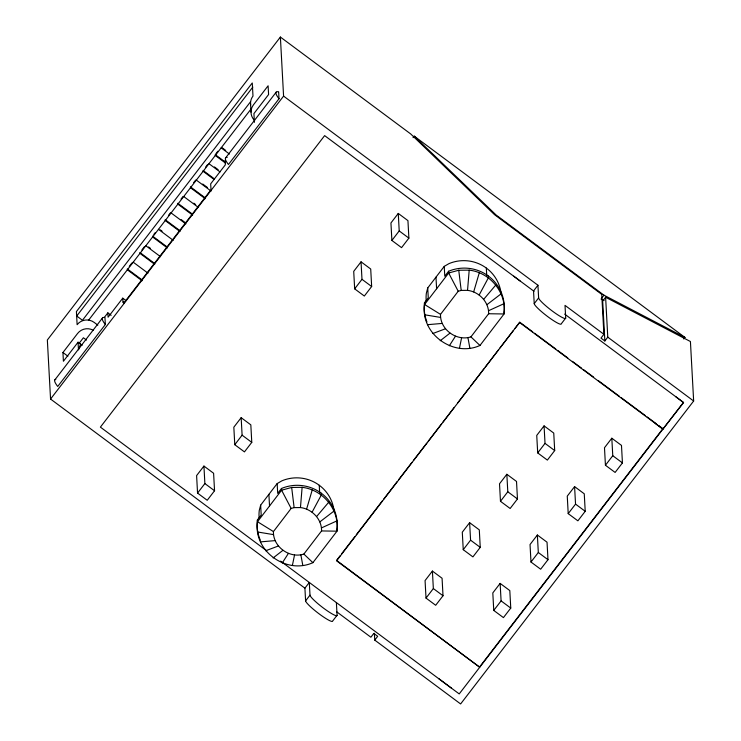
<?xml version="1.0" encoding="UTF-8"?>
<svg xmlns="http://www.w3.org/2000/svg" width="741" height="741" viewBox="0 0 741 741"><rect width="100%" height="100%" fill="white"/><g stroke="black" fill="none" stroke-linecap="round" stroke-linejoin="round"><path stroke-width="1.11" d="M300.457 507.557L294.121 507.622L291.139 508.437L273.438 531.575C272.855 546.701 289.62 558.788 303.866 554.064L321.557 530.936C321.918 519.191 311.905 508.91 300.457 507.557L302.124 487.337L291.667 487.448L281.599 490.209L257.498 521.71C253.098 550.915 286.35 574.831 312.887 562.669L336.988 531.177C339.739 510.058 323.159 489.653 302.124 487.337M467.534 290.352L461.198 290.416L458.216 291.241L440.515 314.369C439.932 329.495 456.697 341.592 470.933 336.868L488.634 313.739C488.995 301.995 478.982 291.713 467.534 290.352L469.201 270.141L458.744 270.243L448.675 273.012L424.574 304.505C420.175 333.709 453.418 357.634 479.964 345.473L504.056 313.971C506.816 292.852 490.236 272.456 469.201 270.141M292.362 565.54L294.538 554.953M459.439 348.344L461.615 337.757M334.108 511.762A37.615 37.004 -3.1 0 0 281.913 480.816L277.171 483.577L268.9 494.349L260.656 505.149L259.276 510.401A37.615 37.004 -3.1 0 0 259.128 517.931M500.935 292.436A37.615 37.004 -3.1 0 0 448.99 263.611L444.248 266.371L435.977 277.153L427.733 287.953L426.353 293.204A37.615 37.004 -3.1 0 0 426.195 300.735M79.092 348.965L80.482 344M306.598 509.104L312.248 489.894M473.666 291.908L479.316 272.697M312.109 512.161L321.344 494.942L321.242 493.191M479.186 294.964L488.421 277.745L488.319 275.995M282.238 562.984L288.406 553.407M449.315 345.788L455.483 336.201M273.438 531.575L257.498 521.71L257.405 519.96L261.193 514.995L260.656 505.149M440.515 314.369L424.574 304.505L424.482 302.763L428.27 297.789L427.733 287.953M321.557 530.936L336.988 531.177L336.886 529.426A40.042 39.384 -3.1 0 0 281.506 488.458L277.699 493.413L277.171 483.577M488.634 313.739L504.056 313.971L503.963 312.23A40.042 39.384 -3.1 0 0 448.583 271.262L444.776 276.217L444.248 266.371M374.381 633.259L374.751 640.104L460.615 703.95L693.65 401.011L690.427 341.518L605.619 297.261L607.777 337.164L604.851 340.98L600.979 338.1L603.906 334.293L601.748 294.39L494.543 214.668L410.709 133.954L280.385 37.05L47.35 339.989L50.555 399.047L304.912 588.169L305.598 600.858A16.987 2.343 37.6 0 0 319.306 613.993A16.987 2.343 37.6 0 0 332.672 620.995L337.072 615.28L336.386 602.59M76.907 315.768L252.82 87.077M250.578 101.702L82.446 320.269L76.647 315.953M82.177 345.26L78.064 342.203L63.411 361.256L62.939 352.512L77.592 333.459A12.134 11.939 -3.1 0 1 93.264 330.264M129.258 266.389L131.861 262.999M141.883 249.967L144.486 246.586M153.859 234.406L155.165 232.711M168.439 215.446L170.393 212.908M181.063 199.033L183.018 196.495M193.697 182.619L195.652 180.082M205.665 167.049L207.619 164.511M215.89 153.767L217.845 151.22M88.401 320.436L251.06 108.983M79.204 343.213L83.39 337.766L86.493 340.073M54.88 379.846L102.517 317.926M225.625 157.889L276.189 92.153M104.361 317.389L107.853 312.85L111.169 315.314M126.063 300.633L122.747 298.169L108.084 317.222L107.853 312.85M105.342 324.53A53.593 7.391 37.6 0 1 104.963 317.537L105.342 324.53L57.715 386.459A53.593 7.391 37.6 0 1 55.797 379.401M279.014 98.757A53.593 7.391 37.6 0 1 278.635 91.764L279.014 98.757L228.45 164.493A53.593 7.391 37.6 0 1 227.228 157.398M123.552 301.8L122.978 302.55L122.747 298.169M50.555 399.047L283.581 96.108L280.385 37.05M413.033 137.659L414.21 136.14L684.98 337.47L683.804 338.989M203.932 466.07L196.606 475.592L197.551 493.089L207.221 500.286L214.547 490.755L213.603 473.258L203.932 466.07L204.877 483.567L197.551 493.089M241.158 417.674L233.832 427.205L234.777 444.702L244.447 451.89L251.773 442.368L250.829 424.862L241.158 417.674L242.103 435.171L234.777 444.702M361.043 261.823L353.716 271.354L354.661 288.851L364.331 296.039L371.658 286.517L370.713 269.02L361.043 261.823L361.988 279.32L354.661 288.851M398.269 213.427L390.942 222.958L391.887 240.455L401.557 247.651L408.884 238.12L407.939 220.623L398.269 213.427L399.214 230.933L391.887 240.455M304.912 588.169L309.303 582.454L309.997 595.143L305.598 600.858M283.581 96.108L537.938 285.239L533.539 290.954L534.224 303.634A16.987 2.343 37.6 0 0 547.932 316.768A16.987 2.343 37.6 0 0 561.308 323.771L565.707 318.056L565.013 305.375L603.906 334.293M340.091 555.796L336.571 560.381L479.733 667.243L336.59 560.817L519.765 322.224L532.696 331.838M341.499 553.962L354.893 536.567M356.301 534.733L382.375 500.842M383.782 499.008L397.167 481.604M398.575 479.77L411.968 462.365M413.376 460.531L426.76 443.137M428.168 441.303L441.553 423.898M442.97 422.064L454.242 407.411M457.762 402.826L469.034 388.173M470.442 386.339L483.836 368.935M485.244 367.101L498.628 349.706M500.036 347.872L513.43 330.467M514.838 328.634L519.765 322.224M534.224 303.634L538.624 297.919L537.938 285.239M601.609 298.234L603.961 295.187L684.98 337.47M605.619 297.261L602.683 301.078L604.851 340.98M374.751 640.104L377.678 636.297L373.816 633.416L370.88 637.223L336.618 611.751M432.401 571.061L425.065 580.592L426.019 598.089L435.689 605.277L443.016 595.755L442.071 578.258L432.401 571.061L433.346 588.558L426.019 598.089M469.618 522.674L462.291 532.195L463.245 549.692L472.915 556.889L480.242 547.358L479.297 529.861L469.618 522.674L470.572 540.17L463.245 549.692M506.844 474.277L499.517 483.799L500.471 501.305L510.141 508.493L517.468 498.962L516.523 481.465L506.844 474.277L507.798 491.774L500.471 501.305M544.07 425.88L536.743 435.412L537.697 452.908L547.367 460.096L554.694 450.574L553.749 433.077L544.07 425.88L545.024 443.377L537.697 452.908M500.138 583.399L492.811 592.92L493.756 610.427L503.435 617.614L510.762 608.083L509.808 590.586L500.138 583.399L501.092 600.895L493.756 610.427M537.364 535.002L530.037 544.533L530.982 562.03L540.661 569.218L547.988 559.696L547.034 542.199L537.364 535.002L538.318 552.499L530.982 562.03M574.59 486.615L567.263 496.137L568.208 513.633L577.887 520.83L585.214 511.299L584.26 493.802L574.59 486.615L575.544 504.112L568.208 513.633M611.816 438.218L604.489 447.74L605.434 465.246L615.113 472.434L622.44 462.903L621.486 445.406L611.816 438.218L612.77 455.715L605.434 465.246M479.705 666.807L662.908 428.65L659.212 425.908M564.67 314.101L683.443 402.419L459.216 693.919L280.598 561.113M675.894 396.796L683.591 402.604L662.889 429.141L655.192 423.333M662.926 429.085L519.793 322.659M483.706 299.327L495.868 284.942M316.629 516.523L328.8 502.139M440.219 340.74L449.972 333.144M273.142 557.936L282.895 550.341M486.92 304.69L501.175 293.788M319.843 521.886L334.098 510.994M488.606 310.692L503.973 303.69M321.529 527.888L336.896 520.895M432.763 333.543L445.452 328.782M265.686 550.748L278.375 545.987M427.455 324.697L442.238 323.419M260.378 541.893L275.161 540.615M424.667 314.795L440.543 317.417M257.59 531.992L273.466 534.613M601.025 299.003L604.1 300.605M603.961 295.187L496.118 215.01L414.21 136.14M607.777 337.164L693.65 401.011M534.085 291.361L324.632 135.622L100.396 427.122L266.704 550.785M399.214 230.933L408.884 238.12M534.548 333.209L555.787 349.002M557.63 350.373L567.791 357.931M572.404 361.358L581.639 368.231M583.491 369.602L593.643 377.15M598.265 380.587L619.504 396.379M621.347 397.75L645.355 415.608M647.208 416.979L656.443 423.843M222.022 147.672L225.709 150.414M221.151 147.867L229.441 154.026M225.366 162.14L215.242 154.61L215.288 155.49L225.421 163.02M612.77 455.715L622.44 462.903M214.455 166.929L218.132 169.67M208.971 163.696L220.021 171.912M361.988 279.32L371.658 286.517M203.062 170.439L214.112 178.655M203.108 171.31L214.168 179.535M202.747 184.027L207.35 187.454M196.346 180.109L211.083 191.067M545.024 443.377L554.694 450.574M205.174 197.81L190.437 186.852L190.483 187.732L205.22 198.69M193.809 203.182L195.643 204.553M183.722 196.522L198.458 207.48M192.549 214.223L177.812 203.266L177.859 204.145L192.595 215.103M575.544 504.112L585.214 511.299M181.174 219.595L185.787 223.022M171.097 212.936L185.834 223.893M179.924 230.646L165.187 219.679L165.234 220.559L179.97 231.516M160.26 229.849L162.103 231.22M158.463 229.349L173.199 240.306M507.798 491.774L517.468 498.962M167.29 247.059L152.553 236.101L152.6 236.972L167.346 247.929M148.552 246.948L150.395 248.318M145.838 245.762L160.575 256.719M154.665 263.472L139.929 252.514L139.975 253.385L154.712 264.342M538.318 552.499L547.988 559.696M133.213 262.184L147.95 273.142M142.04 279.885L127.304 268.927L127.35 269.798L142.087 280.756M470.572 540.17L480.242 547.358M501.092 600.895L510.762 608.083M97.831 325.132L94.116 322.372A12.134 11.939 -3.1 0 0 77.12 324.706L76.406 311.581L252.273 82.955L252.987 96.08A12.134 11.939 -3.1 0 0 250.634 104.916M242.103 435.171L251.773 442.368M433.346 588.558L443.016 595.755M62.939 352.512L67.913 356.208M204.877 483.567L214.547 490.755M438.524 678.46L451.473 688.167M513.745 276.161L520.182 281.024M470.933 336.868L479.964 345.473M303.866 554.064L312.887 562.669M458.216 291.241L448.675 273.012L448.583 271.262M291.139 508.437L281.599 490.209L281.506 488.458M467.951 337.692L469.887 348.233M300.874 554.889L302.81 565.439M458.744 270.243L461.198 290.416M291.667 487.448L294.121 507.622M486.328 268.057L486.744 275.717M435.977 277.153L436.606 288.749M319.251 485.262L319.667 492.913M254.413 122.321L253.931 113.577L268.594 94.524L268.112 85.771L253.459 104.824A12.134 11.939 -3.1 0 0 254.608 120.524M250.523 103.36L250.995 112.113M268.9 494.349L269.529 505.946M225.097 160.427L225.338 164.808L210.676 183.851L211 189.761L123.636 303.328L123.543 301.578M78.064 342.203L78.481 349.863M337.072 615.28A16.987 2.343 37.6 0 1 323.697 608.268A16.987 2.343 37.6 0 1 309.997 595.143M565.707 318.056A16.987 2.343 37.6 0 1 552.332 311.053A16.987 2.343 37.6 0 1 538.624 297.919M426.927 321.89A40.042 39.384 -3.1 0 1 424.482 302.763M260.286 540.143A40.042 39.384 -3.1 0 1 257.405 519.96"/></g></svg>
